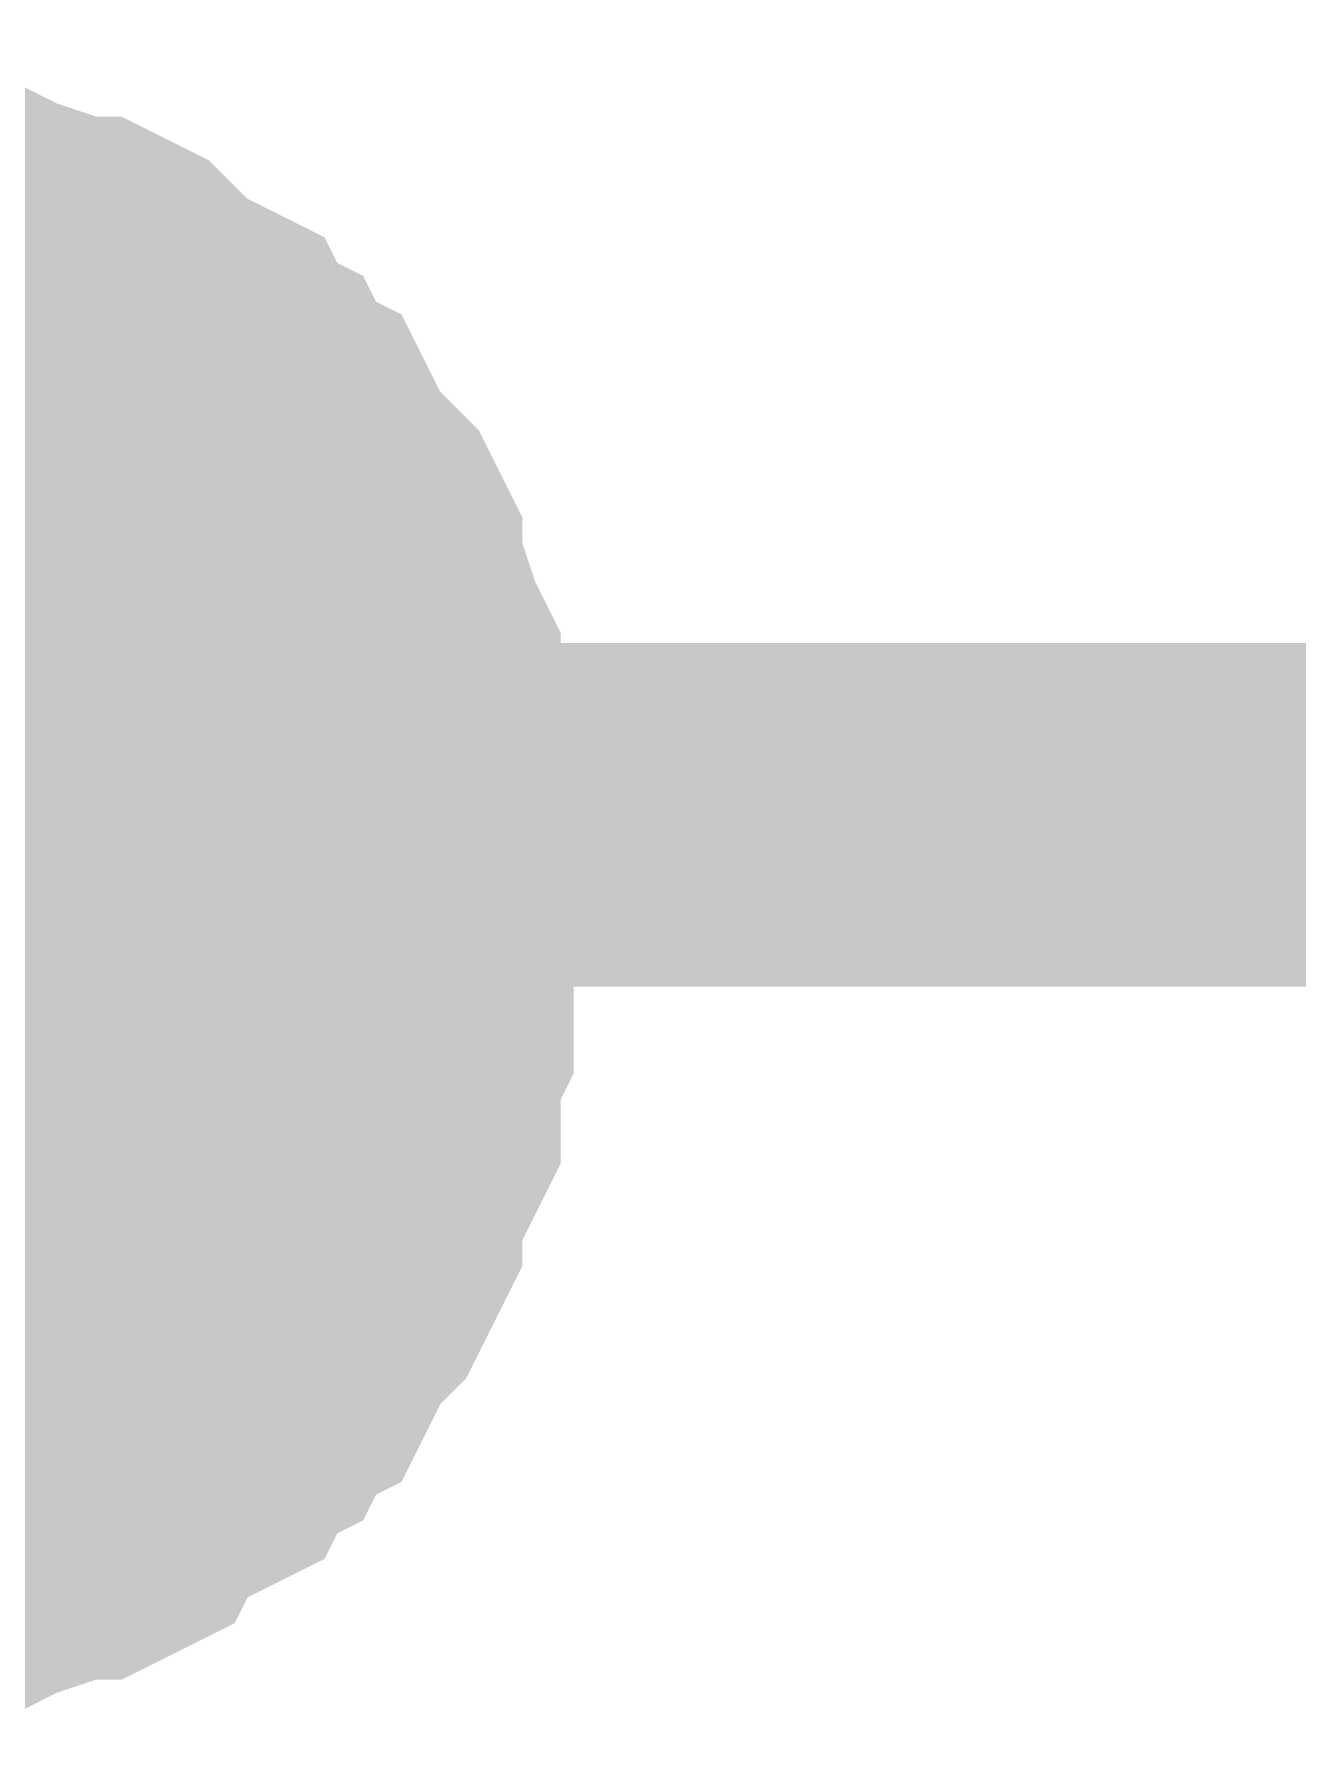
# Model space of a CAD drawing. Header units: millimetres. Extents: x 0 to 800, y 0 to 567.
# Drawn here: x 248.288 to 249.39, y 236.336 to 237.817 of the extents above; entities that cross this region are included whole.
import ezdxf

# ---------------------------------------------------------------- set-up
doc = ezdxf.new("R2010")
doc.units = ezdxf.units.MM
doc.layers.add('Sheet', color=255, linetype='Continuous')

msp = doc.modelspace()

# ---------------------------------------------------------------- linework, layer by layer
at = {"layer": 'Sheet'}
for points, const_width in [([(248.1049, 237.1357), (260.0997, 237.1357), (260.0997, 246.5992)], 0.2997), ([(248.1273, 237.6397), (248.1609, 237.6397), (248.1833, 237.6285), (248.2057, 237.6285), (248.2281, 237.6285), (248.2505, 237.6173), (248.2841, 237.6061), (248.3065, 237.5949), (248.3289, 237.5949), (248.3513, 237.5837), (248.3625, 237.5725), (248.3849, 237.5501), (248.4073, 237.5389), (248.4297, 237.5277), (248.4409, 237.5053), (248.4633, 237.4941), (248.4745, 237.4717), (248.4969, 237.4605), (248.5081, 237.4381), (248.5193, 237.4157), (248.5417, 237.3933), (248.5529, 237.3821), (248.5641, 237.3597), (248.5641, 237.3373), (248.5753, 237.3149), (248.5865, 237.2813), (248.5977, 237.2589), (248.5977, 237.2365), (248.5977, 237.2141), (248.6089, 237.1917), (248.6089, 237.1581), (248.6089, 237.1357)], 0.2997), ([(248.1273, 237.6397), (248.1609, 237.6397), (248.1833, 237.6285), (248.2057, 237.6285), (248.2281, 237.6285), (248.2505, 237.6173), (248.2841, 237.6061), (248.3065, 237.5949), (248.3289, 237.5949), (248.3513, 237.5837), (248.3625, 237.5725), (248.3849, 237.5501), (248.4073, 237.5389), (248.4297, 237.5277), (248.4409, 237.5053), (248.4633, 237.4941), (248.4745, 237.4717), (248.4969, 237.4605), (248.5081, 237.4381), (248.5193, 237.4157), (248.5417, 237.3933), (248.5529, 237.3821), (248.5641, 237.3597), (248.5641, 237.3373), (248.5753, 237.3149), (248.5865, 237.2813), (248.5977, 237.2589), (248.5977, 237.2365), (248.5977, 237.2141), (248.6089, 237.1917), (248.6089, 237.1581), (248.6089, 237.1357)], 0.2997), ([(248.1273, 237.6397), (248.1609, 237.6397), (248.1833, 237.6285), (248.2057, 237.6285), (248.2281, 237.6285), (248.2505, 237.6173), (248.2841, 237.6061), (248.3065, 237.5949), (248.3289, 237.5949), (248.3513, 237.5837), (248.3625, 237.5725), (248.3849, 237.5501), (248.4073, 237.5389), (248.4297, 237.5277), (248.4409, 237.5053), (248.4633, 237.4941), (248.4745, 237.4717), (248.4969, 237.4605), (248.5081, 237.4381), (248.5193, 237.4157), (248.5417, 237.3933), (248.5529, 237.3821), (248.5641, 237.3597), (248.5641, 237.3373), (248.5753, 237.3149), (248.5865, 237.2813), (248.5977, 237.2589), (248.5977, 237.2365), (248.5977, 237.2141), (248.6089, 237.1917), (248.6089, 237.1581), (248.6089, 237.1357)], 0.2997), ([(248.1273, 237.6397), (248.1609, 237.6397), (248.1833, 237.6285), (248.2057, 237.6285), (248.2281, 237.6285), (248.2505, 237.6173), (248.2841, 237.6061), (248.3065, 237.5949), (248.3289, 237.5949), (248.3513, 237.5837), (248.3625, 237.5725), (248.3849, 237.5501), (248.4073, 237.5389), (248.4297, 237.5277), (248.4409, 237.5053), (248.4633, 237.4941), (248.4745, 237.4717), (248.4969, 237.4605), (248.5081, 237.4381), (248.5193, 237.4157), (248.5417, 237.3933), (248.5529, 237.3821), (248.5641, 237.3597), (248.5641, 237.3373), (248.5753, 237.3149), (248.5865, 237.2813), (248.5977, 237.2589), (248.5977, 237.2365), (248.5977, 237.2141), (248.6089, 237.1917), (248.6089, 237.1581), (248.6089, 237.1357)], 0.2997), ([(248.1273, 237.6397), (248.1609, 237.6397), (248.1833, 237.6285), (248.2057, 237.6285), (248.2281, 237.6285), (248.2505, 237.6173), (248.2841, 237.6061), (248.3065, 237.5949), (248.3289, 237.5949), (248.3513, 237.5837), (248.3625, 237.5725), (248.3849, 237.5501), (248.4073, 237.5389), (248.4297, 237.5277), (248.4409, 237.5053), (248.4633, 237.4941), (248.4745, 237.4717), (248.4969, 237.4605), (248.5081, 237.4381), (248.5193, 237.4157), (248.5417, 237.3933), (248.5529, 237.3821), (248.5641, 237.3597), (248.5641, 237.3373), (248.5753, 237.3149), (248.5865, 237.2813), (248.5977, 237.2589), (248.5977, 237.2365), (248.5977, 237.2141), (248.6089, 237.1917), (248.6089, 237.1581), (248.6089, 237.1357)], 0.2997), ([(248.1273, 237.6397), (248.1609, 237.6397), (248.1833, 237.6285), (248.2057, 237.6285), (248.2281, 237.6285), (248.2505, 237.6173), (248.2841, 237.6061), (248.3065, 237.5949), (248.3289, 237.5949), (248.3513, 237.5837), (248.3625, 237.5725), (248.3849, 237.5501), (248.4073, 237.5389), (248.4297, 237.5277), (248.4409, 237.5053), (248.4633, 237.4941), (248.4745, 237.4717), (248.4969, 237.4605), (248.5081, 237.4381), (248.5193, 237.4157), (248.5417, 237.3933), (248.5529, 237.3821), (248.5641, 237.3597), (248.5641, 237.3373), (248.5753, 237.3149), (248.5865, 237.2813), (248.5977, 237.2589), (248.5977, 237.2365), (248.5977, 237.2141), (248.6089, 237.1917), (248.6089, 237.1581), (248.6089, 237.1357)], 0.2997), ([(248.2281, 237.6285), (248.2505, 237.6173), (248.2841, 237.6061), (248.3065, 237.5949), (248.3289, 237.5949), (248.3513, 237.5837), (248.3625, 237.5725), (248.3849, 237.5501), (248.4073, 237.5389), (248.4297, 237.5277), (248.4409, 237.5053), (248.4633, 237.4941), (248.4745, 237.4717), (248.4969, 237.4605), (248.5081, 237.4381), (248.5193, 237.4157), (248.5417, 237.3933), (248.5529, 237.3821), (248.5641, 237.3597), (248.5641, 237.3373), (248.5753, 237.3149), (248.5865, 237.2813), (248.5977, 237.2589), (248.5977, 237.2365), (248.5977, 237.2141), (248.6089, 237.1917), (248.6089, 237.1581), (248.6089, 237.1357)], 0.0991), ([(248.2281, 237.6285), (248.2505, 237.6173), (248.2841, 237.6061), (248.3065, 237.5949), (248.3289, 237.5949), (248.3513, 237.5837), (248.3625, 237.5725), (248.3849, 237.5501), (248.4073, 237.5389), (248.4297, 237.5277), (248.4409, 237.5053), (248.4633, 237.4941), (248.4745, 237.4717), (248.4969, 237.4605), (248.5081, 237.4381), (248.5193, 237.4157), (248.5417, 237.3933), (248.5529, 237.3821), (248.5641, 237.3597), (248.5641, 237.3373), (248.5753, 237.3149), (248.5865, 237.2813), (248.5977, 237.2589), (248.5977, 237.2365), (248.5977, 237.2141), (248.6089, 237.1917), (248.6089, 237.1581), (248.6089, 237.1357)], 0.0991), ([(248.2281, 237.6285), (248.2505, 237.6173), (248.2841, 237.6061), (248.3065, 237.5949), (248.3289, 237.5949), (248.3513, 237.5837), (248.3625, 237.5725), (248.3849, 237.5501), (248.4073, 237.5389), (248.4297, 237.5277), (248.4409, 237.5053), (248.4633, 237.4941), (248.4745, 237.4717), (248.4969, 237.4605), (248.5081, 237.4381), (248.5193, 237.4157), (248.5417, 237.3933), (248.5529, 237.3821), (248.5641, 237.3597), (248.5641, 237.3373), (248.5753, 237.3149), (248.5865, 237.2813), (248.5977, 237.2589), (248.5977, 237.2365), (248.5977, 237.2141), (248.6089, 237.1917), (248.6089, 237.1581), (248.6089, 237.1357)], 0.0991), ([(248.2281, 237.6285), (248.2505, 237.6173), (248.2841, 237.6061), (248.3065, 237.5949), (248.3289, 237.5949), (248.3513, 237.5837), (248.3625, 237.5725), (248.3849, 237.5501), (248.4073, 237.5389), (248.4297, 237.5277), (248.4409, 237.5053), (248.4633, 237.4941), (248.4745, 237.4717), (248.4969, 237.4605), (248.5081, 237.4381), (248.5193, 237.4157), (248.5417, 237.3933), (248.5529, 237.3821), (248.5641, 237.3597), (248.5641, 237.3373), (248.5753, 237.3149), (248.5865, 237.2813), (248.5977, 237.2589), (248.5977, 237.2365), (248.5977, 237.2141), (248.6089, 237.1917), (248.6089, 237.1581), (248.6089, 237.1357)], 0.0991), ([(248.2281, 237.6285), (248.2505, 237.6173), (248.2841, 237.6061), (248.3065, 237.5949), (248.3289, 237.5949), (248.3513, 237.5837), (248.3625, 237.5725), (248.3849, 237.5501), (248.4073, 237.5389), (248.4297, 237.5277), (248.4409, 237.5053), (248.4633, 237.4941), (248.4745, 237.4717), (248.4969, 237.4605), (248.5081, 237.4381), (248.5193, 237.4157), (248.5417, 237.3933), (248.5529, 237.3821), (248.5641, 237.3597), (248.5641, 237.3373), (248.5753, 237.3149), (248.5865, 237.2813), (248.5977, 237.2589), (248.5977, 237.2365), (248.5977, 237.2141), (248.6089, 237.1917), (248.6089, 237.1581), (248.6089, 237.1357)], 0.0991), ([(248.2281, 237.6285), (248.2505, 237.6173), (248.2841, 237.6061), (248.3065, 237.5949), (248.3289, 237.5949), (248.3513, 237.5837), (248.3625, 237.5725), (248.3849, 237.5501), (248.4073, 237.5389), (248.4297, 237.5277), (248.4409, 237.5053), (248.4633, 237.4941), (248.4745, 237.4717), (248.4969, 237.4605), (248.5081, 237.4381), (248.5193, 237.4157), (248.5417, 237.3933), (248.5529, 237.3821), (248.5641, 237.3597), (248.5641, 237.3373), (248.5753, 237.3149), (248.5865, 237.2813), (248.5977, 237.2589), (248.5977, 237.2365), (248.5977, 237.2141), (248.6089, 237.1917), (248.6089, 237.1581), (248.6089, 237.1357)], 0.0991), ([(248.1273, 237.5053), (248.1609, 237.5053), (248.1833, 237.4941), (248.2057, 237.4941), (248.2281, 237.4941), (248.2505, 237.4829), (248.2841, 237.4717), (248.3065, 237.4605), (248.3289, 237.4605), (248.3513, 237.4493), (248.3625, 237.4381), (248.3849, 237.4157), (248.4073, 237.4045), (248.4297, 237.3933), (248.4409, 237.3709), (248.4633, 237.3597), (248.4745, 237.3373), (248.4969, 237.3261), (248.5081, 237.3037), (248.5193, 237.2813), (248.5417, 237.2589), (248.5529, 237.2477), (248.5641, 237.2253), (248.5641, 237.2029), (248.5753, 237.1805), (248.5865, 237.1469), (248.5977, 237.1245), (248.5977, 237.1021), (248.5977, 237.0797), (248.6089, 237.0573), (248.6089, 237.0237), (248.6089, 237.0013)], 0.2997), ([(248.1273, 237.5053), (248.1609, 237.5053), (248.1833, 237.4941), (248.2057, 237.4941), (248.2281, 237.4941), (248.2505, 237.4829), (248.2841, 237.4717), (248.3065, 237.4605), (248.3289, 237.4605), (248.3513, 237.4493), (248.3625, 237.4381), (248.3849, 237.4157), (248.4073, 237.4045), (248.4297, 237.3933), (248.4409, 237.3709), (248.4633, 237.3597), (248.4745, 237.3373), (248.4969, 237.3261), (248.5081, 237.3037), (248.5193, 237.2813), (248.5417, 237.2589), (248.5529, 237.2477), (248.5641, 237.2253), (248.5641, 237.2029), (248.5753, 237.1805), (248.5865, 237.1469), (248.5977, 237.1245), (248.5977, 237.1021), (248.5977, 237.0797), (248.6089, 237.0573), (248.6089, 237.0237), (248.6089, 237.0013)], 0.2997), ([(248.1273, 237.5053), (248.1609, 237.5053), (248.1833, 237.4941), (248.2057, 237.4941), (248.2281, 237.4941), (248.2505, 237.4829), (248.2841, 237.4717), (248.3065, 237.4605), (248.3289, 237.4605), (248.3513, 237.4493), (248.3625, 237.4381), (248.3849, 237.4157), (248.4073, 237.4045), (248.4297, 237.3933), (248.4409, 237.3709), (248.4633, 237.3597), (248.4745, 237.3373), (248.4969, 237.3261), (248.5081, 237.3037), (248.5193, 237.2813), (248.5417, 237.2589), (248.5529, 237.2477), (248.5641, 237.2253), (248.5641, 237.2029), (248.5753, 237.1805), (248.5865, 237.1469), (248.5977, 237.1245), (248.5977, 237.1021), (248.5977, 237.0797), (248.6089, 237.0573), (248.6089, 237.0237), (248.6089, 237.0013)], 0.2997), ([(248.1273, 237.5053), (248.1609, 237.5053), (248.1833, 237.4941), (248.2057, 237.4941), (248.2281, 237.4941), (248.2505, 237.4829), (248.2841, 237.4717), (248.3065, 237.4605), (248.3289, 237.4605), (248.3513, 237.4493), (248.3625, 237.4381), (248.3849, 237.4157), (248.4073, 237.4045), (248.4297, 237.3933), (248.4409, 237.3709), (248.4633, 237.3597), (248.4745, 237.3373), (248.4969, 237.3261), (248.5081, 237.3037), (248.5193, 237.2813), (248.5417, 237.2589), (248.5529, 237.2477), (248.5641, 237.2253), (248.5641, 237.2029), (248.5753, 237.1805), (248.5865, 237.1469), (248.5977, 237.1245), (248.5977, 237.1021), (248.5977, 237.0797), (248.6089, 237.0573), (248.6089, 237.0237), (248.6089, 237.0013)], 0.2997), ([(248.2281, 237.4941), (248.2505, 237.4829), (248.2841, 237.4717), (248.3065, 237.4605), (248.3289, 237.4605), (248.3513, 237.4493), (248.3625, 237.4381), (248.3849, 237.4157), (248.4073, 237.4045), (248.4297, 237.3933), (248.4409, 237.3709), (248.4633, 237.3597), (248.4745, 237.3373), (248.4969, 237.3261), (248.5081, 237.3037), (248.5193, 237.2813), (248.5417, 237.2589), (248.5529, 237.2477), (248.5641, 237.2253), (248.5641, 237.2029), (248.5753, 237.1805), (248.5865, 237.1469), (248.5977, 237.1245), (248.5977, 237.1021), (248.5977, 237.0797), (248.6089, 237.0573), (248.6089, 237.0237), (248.6089, 237.0013)], 0.0991), ([(248.2281, 237.4941), (248.2505, 237.4829), (248.2841, 237.4717), (248.3065, 237.4605), (248.3289, 237.4605), (248.3513, 237.4493), (248.3625, 237.4381), (248.3849, 237.4157), (248.4073, 237.4045), (248.4297, 237.3933), (248.4409, 237.3709), (248.4633, 237.3597), (248.4745, 237.3373), (248.4969, 237.3261), (248.5081, 237.3037), (248.5193, 237.2813), (248.5417, 237.2589), (248.5529, 237.2477), (248.5641, 237.2253), (248.5641, 237.2029), (248.5753, 237.1805), (248.5865, 237.1469), (248.5977, 237.1245), (248.5977, 237.1021), (248.5977, 237.0797), (248.6089, 237.0573), (248.6089, 237.0237), (248.6089, 237.0013)], 0.0991), ([(248.2281, 237.4941), (248.2505, 237.4829), (248.2841, 237.4717), (248.3065, 237.4605), (248.3289, 237.4605), (248.3513, 237.4493), (248.3625, 237.4381), (248.3849, 237.4157), (248.4073, 237.4045), (248.4297, 237.3933), (248.4409, 237.3709), (248.4633, 237.3597), (248.4745, 237.3373), (248.4969, 237.3261), (248.5081, 237.3037), (248.5193, 237.2813), (248.5417, 237.2589), (248.5529, 237.2477), (248.5641, 237.2253), (248.5641, 237.2029), (248.5753, 237.1805), (248.5865, 237.1469), (248.5977, 237.1245), (248.5977, 237.1021), (248.5977, 237.0797), (248.6089, 237.0573), (248.6089, 237.0237), (248.6089, 237.0013)], 0.0991), ([(248.2281, 237.4941), (248.2505, 237.4829), (248.2841, 237.4717), (248.3065, 237.4605), (248.3289, 237.4605), (248.3513, 237.4493), (248.3625, 237.4381), (248.3849, 237.4157), (248.4073, 237.4045), (248.4297, 237.3933), (248.4409, 237.3709), (248.4633, 237.3597), (248.4745, 237.3373), (248.4969, 237.3261), (248.5081, 237.3037), (248.5193, 237.2813), (248.5417, 237.2589), (248.5529, 237.2477), (248.5641, 237.2253), (248.5641, 237.2029), (248.5753, 237.1805), (248.5865, 237.1469), (248.5977, 237.1245), (248.5977, 237.1021), (248.5977, 237.0797), (248.6089, 237.0573), (248.6089, 237.0237), (248.6089, 237.0013)], 0.0991), ([(248.6089, 237.1357), (248.6089, 237.1133), (248.6089, 237.0797), (248.5977, 237.0573), (248.5977, 237.0349), (248.5977, 237.0125), (248.5865, 236.9901), (248.5753, 236.9565), (248.5641, 236.9341), (248.5641, 236.9118), (248.5529, 236.8894), (248.5417, 236.8782), (248.5193, 236.8558), (248.5081, 236.8334), (248.4969, 236.811), (248.4745, 236.7998), (248.4633, 236.7774), (248.4409, 236.7662), (248.4297, 236.7438), (248.4073, 236.7326), (248.3849, 236.7214), (248.3625, 236.699), (248.3513, 236.6878), (248.3289, 236.6766), (248.3065, 236.6766), (248.2841, 236.6654), (248.2505, 236.6542), (248.2281, 236.643), (248.2057, 236.643), (248.1833, 236.643), (248.1609, 236.6318), (248.1273, 236.6318)], 0.2997), ([(248.6089, 237.1357), (248.6089, 237.1133), (248.6089, 237.0797), (248.5977, 237.0573), (248.5977, 237.0349), (248.5977, 237.0125), (248.5865, 236.9901), (248.5753, 236.9565), (248.5641, 236.9341), (248.5641, 236.9118), (248.5529, 236.8894), (248.5417, 236.8782), (248.5193, 236.8558), (248.5081, 236.8334), (248.4969, 236.811), (248.4745, 236.7998), (248.4633, 236.7774), (248.4409, 236.7662), (248.4297, 236.7438), (248.4073, 236.7326), (248.3849, 236.7214), (248.3625, 236.699), (248.3513, 236.6878), (248.3289, 236.6766), (248.3065, 236.6766), (248.2841, 236.6654), (248.2505, 236.6542), (248.2281, 236.643), (248.2057, 236.643), (248.1833, 236.643), (248.1609, 236.6318), (248.1273, 236.6318)], 0.2997), ([(248.6089, 237.1357), (248.6089, 237.1133), (248.6089, 237.0797), (248.5977, 237.0573), (248.5977, 237.0349), (248.5977, 237.0125), (248.5865, 236.9901), (248.5753, 236.9565), (248.5641, 236.9341), (248.5641, 236.9118), (248.5529, 236.8894), (248.5417, 236.8782), (248.5193, 236.8558), (248.5081, 236.8334), (248.4969, 236.811), (248.4745, 236.7998), (248.4633, 236.7774), (248.4409, 236.7662), (248.4297, 236.7438), (248.4073, 236.7326), (248.3849, 236.7214), (248.3625, 236.699), (248.3513, 236.6878), (248.3289, 236.6766), (248.3065, 236.6766), (248.2841, 236.6654), (248.2505, 236.6542), (248.2281, 236.643), (248.2057, 236.643), (248.1833, 236.643), (248.1609, 236.6318), (248.1273, 236.6318)], 0.2997), ([(248.6089, 237.1357), (248.6089, 237.1133), (248.6089, 237.0797), (248.5977, 237.0573), (248.5977, 237.0349), (248.5977, 237.0125), (248.5865, 236.9901), (248.5753, 236.9565), (248.5641, 236.9341), (248.5641, 236.9118), (248.5529, 236.8894), (248.5417, 236.8782), (248.5193, 236.8558), (248.5081, 236.8334), (248.4969, 236.811), (248.4745, 236.7998), (248.4633, 236.7774), (248.4409, 236.7662), (248.4297, 236.7438), (248.4073, 236.7326), (248.3849, 236.7214), (248.3625, 236.699), (248.3513, 236.6878), (248.3289, 236.6766), (248.3065, 236.6766), (248.2841, 236.6654), (248.2505, 236.6542), (248.2281, 236.643), (248.2057, 236.643), (248.1833, 236.643), (248.1609, 236.6318), (248.1273, 236.6318)], 0.2997), ([(248.6089, 237.1357), (248.6089, 237.1133), (248.6089, 237.0797), (248.5977, 237.0573), (248.5977, 237.0349), (248.5977, 237.0125), (248.5865, 236.9901), (248.5753, 236.9565), (248.5641, 236.9341), (248.5641, 236.9118), (248.5529, 236.8894), (248.5417, 236.8782), (248.5193, 236.8558), (248.5081, 236.8334), (248.4969, 236.811), (248.4745, 236.7998), (248.4633, 236.7774), (248.4409, 236.7662), (248.4297, 236.7438), (248.4073, 236.7326), (248.3849, 236.7214), (248.3625, 236.699), (248.3513, 236.6878), (248.3289, 236.6766), (248.3065, 236.6766), (248.2841, 236.6654), (248.2505, 236.6542), (248.2281, 236.643), (248.2057, 236.643), (248.1833, 236.643), (248.1609, 236.6318), (248.1273, 236.6318)], 0.2997), ([(248.6089, 237.1357), (248.6089, 237.1133), (248.6089, 237.0797), (248.5977, 237.0573), (248.5977, 237.0349), (248.5977, 237.0125), (248.5865, 236.9901), (248.5753, 236.9565), (248.5641, 236.9341), (248.5641, 236.9118), (248.5529, 236.8894), (248.5417, 236.8782), (248.5193, 236.8558), (248.5081, 236.8334), (248.4969, 236.811), (248.4745, 236.7998), (248.4633, 236.7774), (248.4409, 236.7662), (248.4297, 236.7438), (248.4073, 236.7326), (248.3849, 236.7214), (248.3625, 236.699), (248.3513, 236.6878), (248.3289, 236.6766), (248.3065, 236.6766), (248.2841, 236.6654), (248.2505, 236.6542), (248.2281, 236.643), (248.2057, 236.643), (248.1833, 236.643), (248.1609, 236.6318), (248.1273, 236.6318)], 0.2997), ([(248.6089, 237.1357), (248.6089, 237.1357), (248.6089, 237.1357), (248.6089, 237.1357), (248.6089, 237.1357), (248.6089, 237.1357), (248.6089, 237.1357), (248.6089, 237.1357), (248.6089, 237.1357), (248.6089, 237.1357), (248.6089, 237.1357), (248.6089, 237.1357), (248.6089, 237.1357), (248.6089, 237.1357), (248.6089, 237.1357), (248.6089, 237.1357), (248.6089, 237.1357), (248.6089, 237.1357), (248.6089, 237.1357), (248.6089, 237.1357), (248.6089, 237.1357), (248.6089, 237.1357), (248.6089, 237.1357), (248.6089, 237.1357), (248.6089, 237.1357), (248.6089, 237.1357), (248.6089, 237.1357), (248.6089, 237.1357), (248.6089, 237.1357), (248.6089, 237.1357), (248.6089, 237.1357), (248.6089, 237.1357), (248.6089, 237.1357)], 0.2997), ([(248.6089, 237.1357), (248.6089, 237.1357)], 0.2997), ([(248.6089, 237.1357), (248.6089, 237.1357), (248.6089, 237.1357), (248.6089, 237.1357), (248.6089, 237.1357), (248.6089, 237.1357), (248.6089, 237.1357), (248.6089, 237.1357), (248.6089, 237.1357), (248.6089, 237.1357), (248.6089, 237.1357), (248.6089, 237.1357), (248.6089, 237.1357), (248.6089, 237.1357), (248.6089, 237.1357), (248.6089, 237.1357), (248.6089, 237.1357), (248.6089, 237.1357), (248.6089, 237.1357), (248.6089, 237.1357), (248.6089, 237.1357), (248.6089, 237.1357), (248.6089, 237.1357), (248.6089, 237.1357), (248.6089, 237.1357), (248.6089, 237.1357), (248.6089, 237.1357), (248.6089, 237.1357), (248.6089, 237.1357), (248.6089, 237.1357), (248.6089, 237.1357), (248.6089, 237.1357), (248.6089, 237.1357)], 0.2997), ([(248.6089, 237.1357), (248.6089, 237.1357)], 0.2997), ([(248.6089, 237.1357), (248.6089, 237.1357), (248.6089, 237.1357), (248.6089, 237.1357), (248.6089, 237.1357), (248.6089, 237.1357), (248.6089, 237.1357), (248.6089, 237.1357), (248.6089, 237.1357), (248.6089, 237.1357), (248.6089, 237.1357), (248.6089, 237.1357), (248.6089, 237.1357), (248.6089, 237.1357), (248.6089, 237.1357), (248.6089, 237.1357), (248.6089, 237.1357), (248.6089, 237.1357), (248.6089, 237.1357), (248.6089, 237.1357), (248.6089, 237.1357), (248.6089, 237.1357), (248.6089, 237.1357), (248.6089, 237.1357), (248.6089, 237.1357), (248.6089, 237.1357), (248.6089, 237.1357), (248.6089, 237.1357), (248.6089, 237.1357), (248.6089, 237.1357), (248.6089, 237.1357), (248.6089, 237.1357), (248.6089, 237.1357)], 0.2997), ([(248.6089, 237.1357), (248.6089, 237.1357)], 0.2997), ([(248.6089, 237.1357), (248.6089, 237.1357), (248.6089, 237.1357), (248.6089, 237.1357), (248.6089, 237.1357), (248.6089, 237.1357), (248.6089, 237.1357), (248.6089, 237.1357), (248.6089, 237.1357), (248.6089, 237.1357), (248.6089, 237.1357), (248.6089, 237.1357), (248.6089, 237.1357), (248.6089, 237.1357), (248.6089, 237.1357), (248.6089, 237.1357), (248.6089, 237.1357), (248.6089, 237.1357), (248.6089, 237.1357), (248.6089, 237.1357), (248.6089, 237.1357), (248.6089, 237.1357), (248.6089, 237.1357), (248.6089, 237.1357), (248.6089, 237.1357), (248.6089, 237.1357), (248.6089, 237.1357), (248.6089, 237.1357), (248.6089, 237.1357), (248.6089, 237.1357), (248.6089, 237.1357), (248.6089, 237.1357), (248.6089, 237.1357)], 0.2997), ([(248.6089, 237.1357), (248.6089, 237.1357)], 0.2997), ([(248.6089, 237.1357), (248.6089, 237.1357), (248.6089, 237.1357), (248.6089, 237.1357), (248.6089, 237.1357), (248.6089, 237.1357), (248.6089, 237.1357), (248.6089, 237.1357), (248.6089, 237.1357), (248.6089, 237.1357), (248.6089, 237.1357), (248.6089, 237.1357), (248.6089, 237.1357), (248.6089, 237.1357), (248.6089, 237.1357), (248.6089, 237.1357), (248.6089, 237.1357), (248.6089, 237.1357), (248.6089, 237.1357), (248.6089, 237.1357), (248.6089, 237.1357), (248.6089, 237.1357), (248.6089, 237.1357), (248.6089, 237.1357), (248.6089, 237.1357), (248.6089, 237.1357), (248.6089, 237.1357), (248.6089, 237.1357), (248.6089, 237.1357), (248.6089, 237.1357), (248.6089, 237.1357), (248.6089, 237.1357), (248.6089, 237.1357)], 0.2997), ([(248.6089, 237.1357), (248.6089, 237.1357)], 0.2997), ([(248.6089, 237.1357), (248.6089, 237.1357), (248.6089, 237.1357), (248.6089, 237.1357), (248.6089, 237.1357), (248.6089, 237.1357), (248.6089, 237.1357), (248.6089, 237.1357), (248.6089, 237.1357), (248.6089, 237.1357), (248.6089, 237.1357), (248.6089, 237.1357), (248.6089, 237.1357), (248.6089, 237.1357), (248.6089, 237.1357), (248.6089, 237.1357), (248.6089, 237.1357), (248.6089, 237.1357), (248.6089, 237.1357), (248.6089, 237.1357), (248.6089, 237.1357), (248.6089, 237.1357), (248.6089, 237.1357), (248.6089, 237.1357), (248.6089, 237.1357), (248.6089, 237.1357), (248.6089, 237.1357), (248.6089, 237.1357), (248.6089, 237.1357), (248.6089, 237.1357), (248.6089, 237.1357), (248.6089, 237.1357), (248.6089, 237.1357)], 0.2997), ([(248.6089, 237.1357), (248.6089, 237.1357)], 0.2997), ([(248.6089, 237.1357), (248.6089, 237.1133), (248.6089, 237.0797), (248.5977, 237.0573), (248.5977, 237.0349), (248.5977, 237.0125), (248.5865, 236.9901), (248.5753, 236.9565), (248.5641, 236.9341), (248.5641, 236.9118), (248.5529, 236.8894), (248.5417, 236.8782), (248.5193, 236.8558), (248.5081, 236.8334), (248.4969, 236.811), (248.4745, 236.7998), (248.4633, 236.7774), (248.4409, 236.7662), (248.4297, 236.7438), (248.4073, 236.7326), (248.3849, 236.7214), (248.3625, 236.699), (248.3513, 236.6878), (248.3289, 236.6766), (248.3065, 236.6766), (248.2841, 236.6654), (248.2505, 236.6542), (248.2281, 236.643)], 0.0991), ([(248.6089, 237.1357), (248.6089, 237.1133), (248.6089, 237.0797), (248.5977, 237.0573), (248.5977, 237.0349), (248.5977, 237.0125), (248.5865, 236.9901), (248.5753, 236.9565), (248.5641, 236.9341), (248.5641, 236.9118), (248.5529, 236.8894), (248.5417, 236.8782), (248.5193, 236.8558), (248.5081, 236.8334), (248.4969, 236.811), (248.4745, 236.7998), (248.4633, 236.7774), (248.4409, 236.7662), (248.4297, 236.7438), (248.4073, 236.7326), (248.3849, 236.7214), (248.3625, 236.699), (248.3513, 236.6878), (248.3289, 236.6766), (248.3065, 236.6766), (248.2841, 236.6654), (248.2505, 236.6542), (248.2281, 236.643)], 0.0991), ([(248.6089, 237.1357), (248.6089, 237.1133), (248.6089, 237.0797), (248.5977, 237.0573), (248.5977, 237.0349), (248.5977, 237.0125), (248.5865, 236.9901), (248.5753, 236.9565), (248.5641, 236.9341), (248.5641, 236.9118), (248.5529, 236.8894), (248.5417, 236.8782), (248.5193, 236.8558), (248.5081, 236.8334), (248.4969, 236.811), (248.4745, 236.7998), (248.4633, 236.7774), (248.4409, 236.7662), (248.4297, 236.7438), (248.4073, 236.7326), (248.3849, 236.7214), (248.3625, 236.699), (248.3513, 236.6878), (248.3289, 236.6766), (248.3065, 236.6766), (248.2841, 236.6654), (248.2505, 236.6542), (248.2281, 236.643)], 0.0991), ([(248.6089, 237.1357), (248.6089, 237.1133), (248.6089, 237.0797), (248.5977, 237.0573), (248.5977, 237.0349), (248.5977, 237.0125), (248.5865, 236.9901), (248.5753, 236.9565), (248.5641, 236.9341), (248.5641, 236.9118), (248.5529, 236.8894), (248.5417, 236.8782), (248.5193, 236.8558), (248.5081, 236.8334), (248.4969, 236.811), (248.4745, 236.7998), (248.4633, 236.7774), (248.4409, 236.7662), (248.4297, 236.7438), (248.4073, 236.7326), (248.3849, 236.7214), (248.3625, 236.699), (248.3513, 236.6878), (248.3289, 236.6766), (248.3065, 236.6766), (248.2841, 236.6654), (248.2505, 236.6542), (248.2281, 236.643)], 0.0991), ([(248.6089, 237.1357), (248.6089, 237.1133), (248.6089, 237.0797), (248.5977, 237.0573), (248.5977, 237.0349), (248.5977, 237.0125), (248.5865, 236.9901), (248.5753, 236.9565), (248.5641, 236.9341), (248.5641, 236.9118), (248.5529, 236.8894), (248.5417, 236.8782), (248.5193, 236.8558), (248.5081, 236.8334), (248.4969, 236.811), (248.4745, 236.7998), (248.4633, 236.7774), (248.4409, 236.7662), (248.4297, 236.7438), (248.4073, 236.7326), (248.3849, 236.7214), (248.3625, 236.699), (248.3513, 236.6878), (248.3289, 236.6766), (248.3065, 236.6766), (248.2841, 236.6654), (248.2505, 236.6542), (248.2281, 236.643)], 0.0991), ([(248.6089, 237.1357), (248.6089, 237.1133), (248.6089, 237.0797), (248.5977, 237.0573), (248.5977, 237.0349), (248.5977, 237.0125), (248.5865, 236.9901), (248.5753, 236.9565), (248.5641, 236.9341), (248.5641, 236.9118), (248.5529, 236.8894), (248.5417, 236.8782), (248.5193, 236.8558), (248.5081, 236.8334), (248.4969, 236.811), (248.4745, 236.7998), (248.4633, 236.7774), (248.4409, 236.7662), (248.4297, 236.7438), (248.4073, 236.7326), (248.3849, 236.7214), (248.3625, 236.699), (248.3513, 236.6878), (248.3289, 236.6766), (248.3065, 236.6766), (248.2841, 236.6654), (248.2505, 236.6542), (248.2281, 236.643)], 0.0991), ([(248.6089, 237.1357), (248.6089, 237.1357), (248.6089, 237.1357), (248.6089, 237.1357), (248.6089, 237.1357), (248.6089, 237.1357), (248.6089, 237.1357), (248.6089, 237.1357), (248.6089, 237.1357), (248.6089, 237.1357), (248.6089, 237.1357), (248.6089, 237.1357), (248.6089, 237.1357), (248.6089, 237.1357), (248.6089, 237.1357), (248.6089, 237.1357), (248.6089, 237.1357), (248.6089, 237.1357), (248.6089, 237.1357), (248.6089, 237.1357), (248.6089, 237.1357), (248.6089, 237.1357), (248.6089, 237.1357), (248.6089, 237.1357), (248.6089, 237.1357), (248.6089, 237.1357), (248.6089, 237.1357), (248.6089, 237.1357), (248.6089, 237.1357), (248.6089, 237.1357), (248.6089, 237.1357), (248.6089, 237.1357), (248.6089, 237.1357)], 0.0991), ([(248.6089, 237.1357), (248.6089, 237.1357)], 0.0991), ([(248.6089, 237.1357), (248.6089, 237.1357), (248.6089, 237.1357), (248.6089, 237.1357), (248.6089, 237.1357), (248.6089, 237.1357), (248.6089, 237.1357), (248.6089, 237.1357), (248.6089, 237.1357), (248.6089, 237.1357), (248.6089, 237.1357), (248.6089, 237.1357), (248.6089, 237.1357), (248.6089, 237.1357), (248.6089, 237.1357), (248.6089, 237.1357), (248.6089, 237.1357), (248.6089, 237.1357), (248.6089, 237.1357), (248.6089, 237.1357), (248.6089, 237.1357), (248.6089, 237.1357), (248.6089, 237.1357), (248.6089, 237.1357), (248.6089, 237.1357), (248.6089, 237.1357), (248.6089, 237.1357), (248.6089, 237.1357), (248.6089, 237.1357), (248.6089, 237.1357), (248.6089, 237.1357), (248.6089, 237.1357), (248.6089, 237.1357)], 0.0991), ([(248.6089, 237.1357), (248.6089, 237.1357)], 0.0991), ([(248.6089, 237.1357), (248.6089, 237.1357), (248.6089, 237.1357), (248.6089, 237.1357), (248.6089, 237.1357), (248.6089, 237.1357), (248.6089, 237.1357), (248.6089, 237.1357), (248.6089, 237.1357), (248.6089, 237.1357), (248.6089, 237.1357), (248.6089, 237.1357), (248.6089, 237.1357), (248.6089, 237.1357), (248.6089, 237.1357), (248.6089, 237.1357), (248.6089, 237.1357), (248.6089, 237.1357), (248.6089, 237.1357), (248.6089, 237.1357), (248.6089, 237.1357), (248.6089, 237.1357), (248.6089, 237.1357), (248.6089, 237.1357), (248.6089, 237.1357), (248.6089, 237.1357), (248.6089, 237.1357), (248.6089, 237.1357), (248.6089, 237.1357), (248.6089, 237.1357), (248.6089, 237.1357), (248.6089, 237.1357), (248.6089, 237.1357)], 0.0991), ([(248.6089, 237.1357), (248.6089, 237.1357)], 0.0991), ([(248.6089, 237.1357), (248.6089, 237.1357), (248.6089, 237.1357), (248.6089, 237.1357), (248.6089, 237.1357), (248.6089, 237.1357), (248.6089, 237.1357), (248.6089, 237.1357), (248.6089, 237.1357), (248.6089, 237.1357), (248.6089, 237.1357), (248.6089, 237.1357), (248.6089, 237.1357), (248.6089, 237.1357), (248.6089, 237.1357), (248.6089, 237.1357), (248.6089, 237.1357), (248.6089, 237.1357), (248.6089, 237.1357), (248.6089, 237.1357), (248.6089, 237.1357), (248.6089, 237.1357), (248.6089, 237.1357), (248.6089, 237.1357), (248.6089, 237.1357), (248.6089, 237.1357), (248.6089, 237.1357), (248.6089, 237.1357), (248.6089, 237.1357), (248.6089, 237.1357), (248.6089, 237.1357), (248.6089, 237.1357), (248.6089, 237.1357)], 0.0991), ([(248.6089, 237.1357), (248.6089, 237.1357)], 0.0991), ([(248.6089, 237.1357), (248.6089, 237.1357), (248.6089, 237.1357), (248.6089, 237.1357), (248.6089, 237.1357), (248.6089, 237.1357), (248.6089, 237.1357), (248.6089, 237.1357), (248.6089, 237.1357), (248.6089, 237.1357), (248.6089, 237.1357), (248.6089, 237.1357), (248.6089, 237.1357), (248.6089, 237.1357), (248.6089, 237.1357), (248.6089, 237.1357), (248.6089, 237.1357), (248.6089, 237.1357), (248.6089, 237.1357), (248.6089, 237.1357), (248.6089, 237.1357), (248.6089, 237.1357), (248.6089, 237.1357), (248.6089, 237.1357), (248.6089, 237.1357), (248.6089, 237.1357), (248.6089, 237.1357), (248.6089, 237.1357), (248.6089, 237.1357), (248.6089, 237.1357), (248.6089, 237.1357), (248.6089, 237.1357), (248.6089, 237.1357)], 0.0991), ([(248.6089, 237.1357), (248.6089, 237.1357)], 0.0991), ([(248.6089, 237.1357), (248.6089, 237.1357), (248.6089, 237.1357), (248.6089, 237.1357), (248.6089, 237.1357), (248.6089, 237.1357), (248.6089, 237.1357), (248.6089, 237.1357), (248.6089, 237.1357), (248.6089, 237.1357), (248.6089, 237.1357), (248.6089, 237.1357), (248.6089, 237.1357), (248.6089, 237.1357), (248.6089, 237.1357), (248.6089, 237.1357), (248.6089, 237.1357), (248.6089, 237.1357), (248.6089, 237.1357), (248.6089, 237.1357), (248.6089, 237.1357), (248.6089, 237.1357), (248.6089, 237.1357), (248.6089, 237.1357), (248.6089, 237.1357), (248.6089, 237.1357), (248.6089, 237.1357), (248.6089, 237.1357), (248.6089, 237.1357), (248.6089, 237.1357), (248.6089, 237.1357), (248.6089, 237.1357), (248.6089, 237.1357)], 0.0991), ([(248.6089, 237.1357), (248.6089, 237.1357)], 0.0991), ([(248.6089, 237.0013), (248.6089, 236.9789), (248.6089, 236.9453), (248.5977, 236.9229), (248.5977, 236.9006), (248.5977, 236.867), (248.5865, 236.8446), (248.5753, 236.8222), (248.5641, 236.7998), (248.5641, 236.7774), (248.5529, 236.755), (248.5417, 236.7326), (248.5193, 236.7102), (248.5081, 236.6878), (248.4969, 236.6654), (248.4745, 236.6542), (248.4633, 236.6318), (248.4409, 236.6206), (248.4297, 236.5982), (248.4073, 236.587), (248.3849, 236.5758), (248.3625, 236.5646), (248.3513, 236.5422), (248.3289, 236.531), (248.3065, 236.531), (248.2841, 236.5198), (248.2505, 236.5086), (248.2281, 236.4974), (248.2057, 236.4974), (248.1833, 236.4974), (248.1609, 236.4862), (248.1273, 236.4862)], 0.2997), ([(248.6089, 237.0013), (248.6089, 236.9789), (248.6089, 236.9453), (248.5977, 236.9229), (248.5977, 236.9006), (248.5977, 236.867), (248.5865, 236.8446), (248.5753, 236.8222), (248.5641, 236.7998), (248.5641, 236.7774), (248.5529, 236.755), (248.5417, 236.7326), (248.5193, 236.7102), (248.5081, 236.6878), (248.4969, 236.6654), (248.4745, 236.6542), (248.4633, 236.6318), (248.4409, 236.6206), (248.4297, 236.5982), (248.4073, 236.587), (248.3849, 236.5758), (248.3625, 236.5646), (248.3513, 236.5422), (248.3289, 236.531), (248.3065, 236.531), (248.2841, 236.5198), (248.2505, 236.5086), (248.2281, 236.4974), (248.2057, 236.4974), (248.1833, 236.4974), (248.1609, 236.4862), (248.1273, 236.4862)], 0.2997), ([(248.6089, 237.0013), (248.6089, 236.9789), (248.6089, 236.9453), (248.5977, 236.9229), (248.5977, 236.9006), (248.5977, 236.867), (248.5865, 236.8446), (248.5753, 236.8222), (248.5641, 236.7998), (248.5641, 236.7774), (248.5529, 236.755), (248.5417, 236.7326), (248.5193, 236.7102), (248.5081, 236.6878), (248.4969, 236.6654), (248.4745, 236.6542), (248.4633, 236.6318), (248.4409, 236.6206), (248.4297, 236.5982), (248.4073, 236.587), (248.3849, 236.5758), (248.3625, 236.5646), (248.3513, 236.5422), (248.3289, 236.531), (248.3065, 236.531), (248.2841, 236.5198), (248.2505, 236.5086), (248.2281, 236.4974), (248.2057, 236.4974), (248.1833, 236.4974), (248.1609, 236.4862), (248.1273, 236.4862)], 0.2997), ([(248.6089, 237.0013), (248.6089, 236.9789), (248.6089, 236.9453), (248.5977, 236.9229), (248.5977, 236.9006), (248.5977, 236.867), (248.5865, 236.8446), (248.5753, 236.8222), (248.5641, 236.7998), (248.5641, 236.7774), (248.5529, 236.755), (248.5417, 236.7326), (248.5193, 236.7102), (248.5081, 236.6878), (248.4969, 236.6654), (248.4745, 236.6542), (248.4633, 236.6318), (248.4409, 236.6206), (248.4297, 236.5982), (248.4073, 236.587), (248.3849, 236.5758), (248.3625, 236.5646), (248.3513, 236.5422), (248.3289, 236.531), (248.3065, 236.531), (248.2841, 236.5198), (248.2505, 236.5086), (248.2281, 236.4974), (248.2057, 236.4974), (248.1833, 236.4974), (248.1609, 236.4862), (248.1273, 236.4862)], 0.2997), ([(248.6089, 237.0013), (248.6089, 237.0013), (248.6089, 237.0013), (248.6089, 237.0013), (248.6089, 237.0013), (248.6089, 237.0013), (248.6089, 237.0013), (248.6089, 237.0013), (248.6089, 237.0013), (248.6089, 237.0013), (248.6089, 237.0013), (248.6089, 237.0013), (248.6089, 237.0013), (248.6089, 237.0013), (248.6089, 237.0013), (248.6089, 237.0013), (248.6089, 237.0013), (248.6089, 237.0013), (248.6089, 237.0013), (248.6089, 237.0013), (248.6089, 237.0013), (248.6089, 237.0013), (248.6089, 237.0013), (248.6089, 237.0013), (248.6089, 237.0013), (248.6089, 237.0013), (248.6089, 237.0013), (248.6089, 237.0013), (248.6089, 237.0013), (248.6089, 237.0013), (248.6089, 237.0013), (248.6089, 237.0013), (248.6089, 237.0013)], 0.2997), ([(248.6089, 237.0013), (248.6089, 237.0013)], 0.2997), ([(248.6089, 237.0013), (248.6089, 237.0013), (248.6089, 237.0013), (248.6089, 237.0013), (248.6089, 237.0013), (248.6089, 237.0013), (248.6089, 237.0013), (248.6089, 237.0013), (248.6089, 237.0013), (248.6089, 237.0013), (248.6089, 237.0013), (248.6089, 237.0013), (248.6089, 237.0013), (248.6089, 237.0013), (248.6089, 237.0013), (248.6089, 237.0013), (248.6089, 237.0013), (248.6089, 237.0013), (248.6089, 237.0013), (248.6089, 237.0013), (248.6089, 237.0013), (248.6089, 237.0013), (248.6089, 237.0013), (248.6089, 237.0013), (248.6089, 237.0013), (248.6089, 237.0013), (248.6089, 237.0013), (248.6089, 237.0013), (248.6089, 237.0013), (248.6089, 237.0013), (248.6089, 237.0013), (248.6089, 237.0013), (248.6089, 237.0013)], 0.2997), ([(248.6089, 237.0013), (248.6089, 237.0013)], 0.2997), ([(248.6089, 237.0013), (248.6089, 237.0013), (248.6089, 237.0013), (248.6089, 237.0013), (248.6089, 237.0013), (248.6089, 237.0013), (248.6089, 237.0013), (248.6089, 237.0013), (248.6089, 237.0013), (248.6089, 237.0013), (248.6089, 237.0013), (248.6089, 237.0013), (248.6089, 237.0013), (248.6089, 237.0013), (248.6089, 237.0013), (248.6089, 237.0013), (248.6089, 237.0013), (248.6089, 237.0013), (248.6089, 237.0013), (248.6089, 237.0013), (248.6089, 237.0013), (248.6089, 237.0013), (248.6089, 237.0013), (248.6089, 237.0013), (248.6089, 237.0013), (248.6089, 237.0013), (248.6089, 237.0013), (248.6089, 237.0013), (248.6089, 237.0013), (248.6089, 237.0013), (248.6089, 237.0013), (248.6089, 237.0013), (248.6089, 237.0013)], 0.2997), ([(248.6089, 237.0013), (248.6089, 237.0013)], 0.2997), ([(248.6089, 237.0013), (248.6089, 237.0013), (248.6089, 237.0013), (248.6089, 237.0013), (248.6089, 237.0013), (248.6089, 237.0013), (248.6089, 237.0013), (248.6089, 237.0013), (248.6089, 237.0013), (248.6089, 237.0013), (248.6089, 237.0013), (248.6089, 237.0013), (248.6089, 237.0013), (248.6089, 237.0013), (248.6089, 237.0013), (248.6089, 237.0013), (248.6089, 237.0013), (248.6089, 237.0013), (248.6089, 237.0013), (248.6089, 237.0013), (248.6089, 237.0013), (248.6089, 237.0013), (248.6089, 237.0013), (248.6089, 237.0013), (248.6089, 237.0013), (248.6089, 237.0013), (248.6089, 237.0013), (248.6089, 237.0013), (248.6089, 237.0013), (248.6089, 237.0013), (248.6089, 237.0013), (248.6089, 237.0013), (248.6089, 237.0013)], 0.2997), ([(248.6089, 237.0013), (248.6089, 237.0013)], 0.2997), ([(248.6089, 237.0013), (248.6089, 236.9789), (248.6089, 236.9453), (248.5977, 236.9229), (248.5977, 236.9006), (248.5977, 236.867), (248.5865, 236.8446), (248.5753, 236.8222), (248.5641, 236.7998), (248.5641, 236.7774), (248.5529, 236.755), (248.5417, 236.7326), (248.5193, 236.7102), (248.5081, 236.6878), (248.4969, 236.6654), (248.4745, 236.6542), (248.4633, 236.6318), (248.4409, 236.6206), (248.4297, 236.5982), (248.4073, 236.587), (248.3849, 236.5758), (248.3625, 236.5646), (248.3513, 236.5422), (248.3289, 236.531), (248.3065, 236.531), (248.2841, 236.5198), (248.2505, 236.5086), (248.2281, 236.4974)], 0.0991), ([(248.6089, 237.0013), (248.6089, 236.9789), (248.6089, 236.9453), (248.5977, 236.9229), (248.5977, 236.9006), (248.5977, 236.867), (248.5865, 236.8446), (248.5753, 236.8222), (248.5641, 236.7998), (248.5641, 236.7774), (248.5529, 236.755), (248.5417, 236.7326), (248.5193, 236.7102), (248.5081, 236.6878), (248.4969, 236.6654), (248.4745, 236.6542), (248.4633, 236.6318), (248.4409, 236.6206), (248.4297, 236.5982), (248.4073, 236.587), (248.3849, 236.5758), (248.3625, 236.5646), (248.3513, 236.5422), (248.3289, 236.531), (248.3065, 236.531), (248.2841, 236.5198), (248.2505, 236.5086), (248.2281, 236.4974)], 0.0991), ([(248.6089, 237.0013), (248.6089, 236.9789), (248.6089, 236.9453), (248.5977, 236.9229), (248.5977, 236.9006), (248.5977, 236.867), (248.5865, 236.8446), (248.5753, 236.8222), (248.5641, 236.7998), (248.5641, 236.7774), (248.5529, 236.755), (248.5417, 236.7326), (248.5193, 236.7102), (248.5081, 236.6878), (248.4969, 236.6654), (248.4745, 236.6542), (248.4633, 236.6318), (248.4409, 236.6206), (248.4297, 236.5982), (248.4073, 236.587), (248.3849, 236.5758), (248.3625, 236.5646), (248.3513, 236.5422), (248.3289, 236.531), (248.3065, 236.531), (248.2841, 236.5198), (248.2505, 236.5086), (248.2281, 236.4974)], 0.0991), ([(248.6089, 237.0013), (248.6089, 236.9789), (248.6089, 236.9453), (248.5977, 236.9229), (248.5977, 236.9006), (248.5977, 236.867), (248.5865, 236.8446), (248.5753, 236.8222), (248.5641, 236.7998), (248.5641, 236.7774), (248.5529, 236.755), (248.5417, 236.7326), (248.5193, 236.7102), (248.5081, 236.6878), (248.4969, 236.6654), (248.4745, 236.6542), (248.4633, 236.6318), (248.4409, 236.6206), (248.4297, 236.5982), (248.4073, 236.587), (248.3849, 236.5758), (248.3625, 236.5646), (248.3513, 236.5422), (248.3289, 236.531), (248.3065, 236.531), (248.2841, 236.5198), (248.2505, 236.5086), (248.2281, 236.4974)], 0.0991), ([(248.6089, 237.0013), (248.6089, 237.0013), (248.6089, 237.0013), (248.6089, 237.0013), (248.6089, 237.0013), (248.6089, 237.0013), (248.6089, 237.0013), (248.6089, 237.0013), (248.6089, 237.0013), (248.6089, 237.0013), (248.6089, 237.0013), (248.6089, 237.0013), (248.6089, 237.0013), (248.6089, 237.0013), (248.6089, 237.0013), (248.6089, 237.0013), (248.6089, 237.0013), (248.6089, 237.0013), (248.6089, 237.0013), (248.6089, 237.0013), (248.6089, 237.0013), (248.6089, 237.0013), (248.6089, 237.0013), (248.6089, 237.0013), (248.6089, 237.0013), (248.6089, 237.0013), (248.6089, 237.0013), (248.6089, 237.0013), (248.6089, 237.0013), (248.6089, 237.0013), (248.6089, 237.0013), (248.6089, 237.0013), (248.6089, 237.0013)], 0.0991), ([(248.6089, 237.0013), (248.6089, 237.0013)], 0.0991), ([(248.6089, 237.0013), (248.6089, 237.0013), (248.6089, 237.0013), (248.6089, 237.0013), (248.6089, 237.0013), (248.6089, 237.0013), (248.6089, 237.0013), (248.6089, 237.0013), (248.6089, 237.0013), (248.6089, 237.0013), (248.6089, 237.0013), (248.6089, 237.0013), (248.6089, 237.0013), (248.6089, 237.0013), (248.6089, 237.0013), (248.6089, 237.0013), (248.6089, 237.0013), (248.6089, 237.0013), (248.6089, 237.0013), (248.6089, 237.0013), (248.6089, 237.0013), (248.6089, 237.0013), (248.6089, 237.0013), (248.6089, 237.0013), (248.6089, 237.0013), (248.6089, 237.0013), (248.6089, 237.0013), (248.6089, 237.0013), (248.6089, 237.0013), (248.6089, 237.0013), (248.6089, 237.0013), (248.6089, 237.0013), (248.6089, 237.0013)], 0.0991), ([(248.6089, 237.0013), (248.6089, 237.0013)], 0.0991), ([(248.6089, 237.0013), (248.6089, 237.0013), (248.6089, 237.0013), (248.6089, 237.0013), (248.6089, 237.0013), (248.6089, 237.0013), (248.6089, 237.0013), (248.6089, 237.0013), (248.6089, 237.0013), (248.6089, 237.0013), (248.6089, 237.0013), (248.6089, 237.0013), (248.6089, 237.0013), (248.6089, 237.0013), (248.6089, 237.0013), (248.6089, 237.0013), (248.6089, 237.0013), (248.6089, 237.0013), (248.6089, 237.0013), (248.6089, 237.0013), (248.6089, 237.0013), (248.6089, 237.0013), (248.6089, 237.0013), (248.6089, 237.0013), (248.6089, 237.0013), (248.6089, 237.0013), (248.6089, 237.0013), (248.6089, 237.0013), (248.6089, 237.0013), (248.6089, 237.0013), (248.6089, 237.0013), (248.6089, 237.0013), (248.6089, 237.0013)], 0.0991), ([(248.6089, 237.0013), (248.6089, 237.0013)], 0.0991), ([(248.6089, 237.0013), (248.6089, 237.0013), (248.6089, 237.0013), (248.6089, 237.0013), (248.6089, 237.0013), (248.6089, 237.0013), (248.6089, 237.0013), (248.6089, 237.0013), (248.6089, 237.0013), (248.6089, 237.0013), (248.6089, 237.0013), (248.6089, 237.0013), (248.6089, 237.0013), (248.6089, 237.0013), (248.6089, 237.0013), (248.6089, 237.0013), (248.6089, 237.0013), (248.6089, 237.0013), (248.6089, 237.0013), (248.6089, 237.0013), (248.6089, 237.0013), (248.6089, 237.0013), (248.6089, 237.0013), (248.6089, 237.0013), (248.6089, 237.0013), (248.6089, 237.0013), (248.6089, 237.0013), (248.6089, 237.0013), (248.6089, 237.0013), (248.6089, 237.0013), (248.6089, 237.0013), (248.6089, 237.0013), (248.6089, 237.0013)], 0.0991), ([(248.6089, 237.0013), (248.6089, 237.0013)], 0.0991)]:
    msp.add_lwpolyline(points, dxfattribs=dict(at, const_width=const_width))
at = {"layer": 'Sheet', "const_width": 0.508}
for points in [[(247.8446, 237.1392, 1), (248.3526, 237.1392, 1)], [(247.8446, 237.0001, 1), (248.3526, 237.0001, 1)]]:
    msp.add_lwpolyline(points, format="xyb", close=True, dxfattribs=at)

doc.saveas('drawing.dxf')
